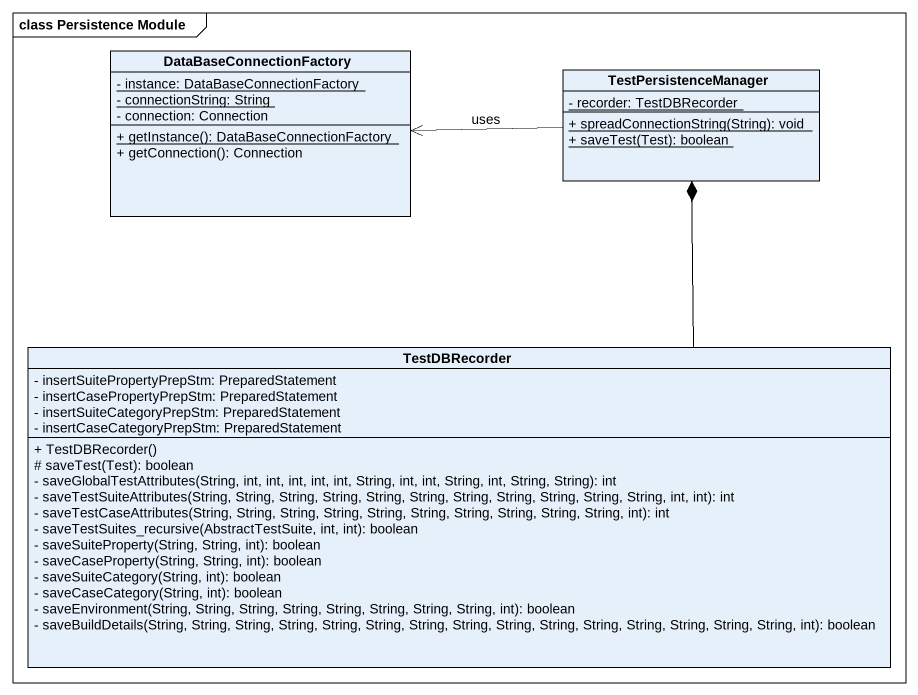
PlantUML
@startuml
mainframe class Persistence Module
hide circle
hide empty members
skinparam classAttributeIconSize 0
class DataBaseConnectionFactory {
  {static} - instance: DataBaseConnectionFactory
  {static} - connectionString: String
  - connection: Connection
  {static} + getInstance(): DataBaseConnectionFactory
  + getConnection(): Connection
}
class TestPersistenceManager {
  {static} - recorder: TestDBRecorder
  {static} + spreadConnectionString(String): void
  {static} + saveTest(Test): boolean
}
class TestDBRecorder {
  - insertSuitePropertyPrepStm: PreparedStatement
  - insertCasePropertyPrepStm: PreparedStatement
  - insertSuiteCategoryPrepStm: PreparedStatement
  - insertCaseCategoryPrepStm: PreparedStatement
  + TestDBRecorder()
  # saveTest(Test): boolean
  - saveGlobalTestAttributes(String, int, int, int, int, int, String, int, int, String, int, String, String): int
  - saveTestSuiteAttributes(String, String, String, String, String, String, String, String, String, String, String, int, int): int
  - saveTestCaseAttributes(String, String, String, String, String, String, String, String, String, String, int): int
  - saveTestSuites_recursive(AbstractTestSuite, int, int): boolean
  - saveSuiteProperty(String, String, int): boolean
  - saveCaseProperty(String, String, int): boolean
  - saveSuiteCategory(String, int): boolean
  - saveCaseCategory(String, int): boolean
  - saveEnvironment(String, String, String, String, String, String, String, String, int): boolean
  - saveBuildDetails(String, String, String, String, String, String, String, String, String, String, String, String, String, String, String, int): boolean
}
TestPersistenceManager -left-> DataBaseConnectionFactory : uses
TestDBRecorder -up-* TestPersistenceManager
@enduml
